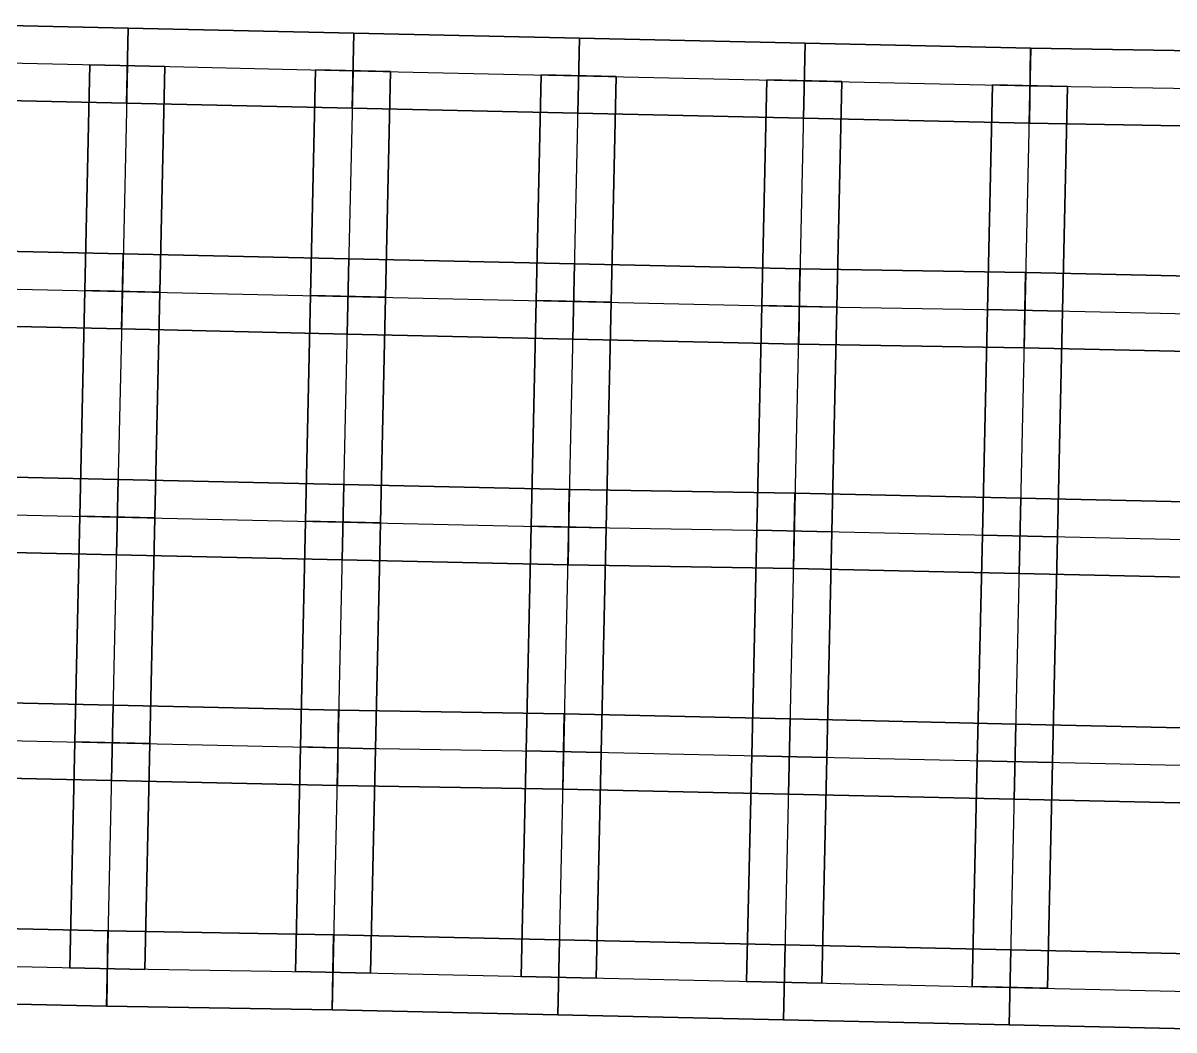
# Model space of a CAD drawing. Extents: x -300 to 609, y -118 to 2027.
# Drawn here: x 418 to 509.8, y 198.8 to 279.1 of the extents above; entities that cross this region are included whole.
import ezdxf

# ---------------------------------------------------------------- set-up
doc = ezdxf.new("R2010")
doc.units = 0

msp = doc.modelspace()

# ---------------------------------------------------------------- linework, layer by layer
at = {"layer": 'TUNNELS'}
for points in [[(408.3667, 279.0993, -1.5), (408.2333, 273.1007, -1.5), (426.2333, 272.7007, -1.5), (426.3667, 278.6993, -1.5)], [(408.2333, 273.1007, 1.5), (408.3667, 279.0993, 1.5), (426.3667, 278.6993, 1.5), (426.2333, 272.7007, 1.5)], [(408.3667, 279.0993, 1.5), (408.3667, 279.0993, -1.5), (426.3667, 278.6993, -1.5), (426.3667, 278.6993, 1.5)], [(426.3667, 278.6993, -1.5), (426.3667, 278.6993, 1.5), (426.2333, 272.7007, 1.5), (426.2333, 272.7007, -1.5)], [(426.3667, 278.6993, -1.5), (426.2333, 272.7007, -1.5), (444.2333, 272.3007, -1.5), (444.3667, 278.2993, -1.5)], [(426.2333, 272.7007, 1.5), (426.3667, 278.6993, 1.5), (444.3667, 278.2993, 1.5), (444.2333, 272.3007, 1.5)], [(426.3667, 278.6993, -1.5), (426.2333, 272.7007, -1.5), (426.2333, 272.7007, 1.5), (426.3667, 278.6993, 1.5)], [(426.3667, 278.6993, 1.5), (426.3667, 278.6993, -1.5), (444.3667, 278.2993, -1.5), (444.3667, 278.2993, 1.5)], [(444.3667, 278.2993, -1.5), (444.3667, 278.2993, 1.5), (444.2333, 272.3007, 1.5), (444.2333, 272.3007, -1.5)], [(444.3667, 278.2993, -1.5), (444.2333, 272.3007, -1.5), (462.2333, 271.9007, -1.5), (462.3667, 277.8993, -1.5)], [(444.2333, 272.3007, 1.5), (444.3667, 278.2993, 1.5), (462.3667, 277.8993, 1.5), (462.2333, 271.9007, 1.5)], [(444.3667, 278.2993, -1.5), (444.2333, 272.3007, -1.5), (444.2333, 272.3007, 1.5), (444.3667, 278.2993, 1.5)], [(444.3667, 278.2993, 1.5), (444.3667, 278.2993, -1.5), (462.3667, 277.8993, -1.5), (462.3667, 277.8993, 1.5)], [(462.3667, 277.8993, -1.5), (462.3667, 277.8993, 1.5), (462.2333, 271.9007, 1.5), (462.2333, 271.9007, -1.5)], [(462.3667, 277.8993, -1.5), (462.2333, 271.9007, -1.5), (480.2333, 271.5007, -1.5), (480.3667, 277.4993, -1.5)], [(462.2333, 271.9007, 1.5), (462.3667, 277.8993, 1.5), (480.3667, 277.4993, 1.5), (480.2333, 271.5007, 1.5)], [(462.3667, 277.8993, -1.5), (462.2333, 271.9007, -1.5), (462.2333, 271.9007, 1.5), (462.3667, 277.8993, 1.5)], [(462.3667, 277.8993, 1.5), (462.3667, 277.8993, -1.5), (480.3667, 277.4993, -1.5), (480.3667, 277.4993, 1.5)], [(480.3667, 277.4993, -1.5), (480.3667, 277.4993, 1.5), (480.2333, 271.5007, 1.5), (480.2333, 271.5007, -1.5)], [(480.3667, 277.4993, -1.5), (480.2333, 271.5007, -1.5), (498.2333, 271.1007, -1.5), (498.3667, 277.0993, -1.5)], [(480.2333, 271.5007, 1.5), (480.3667, 277.4993, 1.5), (498.3667, 277.0993, 1.5), (498.2333, 271.1007, 1.5)], [(480.3667, 277.4993, -1.5), (480.2333, 271.5007, -1.5), (480.2333, 271.5007, 1.5), (480.3667, 277.4993, 1.5)], [(480.3667, 277.4993, 1.5), (480.3667, 277.4993, -1.5), (498.3667, 277.0993, -1.5), (498.3667, 277.0993, 1.5)], [(498.3667, 277.0993, -1.5), (498.3667, 277.0993, 1.5), (498.2333, 271.1007, 1.5), (498.2333, 271.1007, -1.5)], [(498.35, 277.0996, -1.5), (498.25, 271.1004, -1.5), (516.25, 270.8004, -1.5), (516.35, 276.7996, -1.5)], [(498.25, 271.1004, 1.5), (498.35, 277.0996, 1.5), (516.35, 276.7996, 1.5), (516.25, 270.8004, 1.5)], [(498.35, 277.0996, -1.5), (498.25, 271.1004, -1.5), (498.25, 271.1004, 1.5), (498.35, 277.0996, 1.5)], [(498.35, 277.0996, 1.5), (498.35, 277.0996, -1.5), (516.35, 276.7996, -1.5), (516.35, 276.7996, 1.5)], [(429.2993, 275.6333, -1.5), (423.3007, 275.7667, -1.5), (422.9007, 257.7667, -1.5), (428.8993, 257.6333, -1.5)], [(423.3007, 275.7667, -1.5), (423.3007, 275.7667, 1.5), (422.9007, 257.7667, 1.5), (422.9007, 257.7667, -1.5)], [(423.3007, 275.7667, 1.5), (429.2993, 275.6333, 1.5), (428.8993, 257.6333, 1.5), (422.9007, 257.7667, 1.5)], [(429.2993, 275.6333, -1.5), (423.3007, 275.7667, -1.5), (423.3007, 275.7667, 1.5), (429.2993, 275.6333, 1.5)], [(429.2993, 275.6333, 1.5), (429.2993, 275.6333, -1.5), (428.8993, 257.6333, -1.5), (428.8993, 257.6333, 1.5)], [(447.2993, 275.2333, -1.5), (441.3007, 275.3667, -1.5), (440.9007, 257.3667, -1.5), (446.8993, 257.2333, -1.5)], [(441.3007, 275.3667, -1.5), (441.3007, 275.3667, 1.5), (440.9007, 257.3667, 1.5), (440.9007, 257.3667, -1.5)], [(441.3007, 275.3667, 1.5), (447.2993, 275.2333, 1.5), (446.8993, 257.2333, 1.5), (440.9007, 257.3667, 1.5)], [(447.2993, 275.2333, -1.5), (441.3007, 275.3667, -1.5), (441.3007, 275.3667, 1.5), (447.2993, 275.2333, 1.5)], [(447.2993, 275.2333, 1.5), (447.2993, 275.2333, -1.5), (446.8993, 257.2333, -1.5), (446.8993, 257.2333, 1.5)], [(465.2993, 274.8333, -1.5), (459.3007, 274.9667, -1.5), (458.9007, 256.9667, -1.5), (464.8993, 256.8333, -1.5)], [(459.3007, 274.9667, -1.5), (459.3007, 274.9667, 1.5), (458.9007, 256.9667, 1.5), (458.9007, 256.9667, -1.5)], [(459.3007, 274.9667, 1.5), (465.2993, 274.8333, 1.5), (464.8993, 256.8333, 1.5), (458.9007, 256.9667, 1.5)], [(465.2993, 274.8333, -1.5), (459.3007, 274.9667, -1.5), (459.3007, 274.9667, 1.5), (465.2993, 274.8333, 1.5)], [(465.2993, 274.8333, 1.5), (465.2993, 274.8333, -1.5), (464.8993, 256.8333, -1.5), (464.8993, 256.8333, 1.5)], [(483.2993, 274.4333, -1.5), (477.3007, 274.5667, -1.5), (476.9007, 256.5667, -1.5), (482.8993, 256.4333, -1.5)], [(477.3007, 274.5667, -1.5), (477.3007, 274.5667, 1.5), (476.9007, 256.5667, 1.5), (476.9007, 256.5667, -1.5)], [(477.3007, 274.5667, 1.5), (483.2993, 274.4333, 1.5), (482.8993, 256.4333, 1.5), (476.9007, 256.5667, 1.5)], [(483.2993, 274.4333, -1.5), (477.3007, 274.5667, -1.5), (477.3007, 274.5667, 1.5), (483.2993, 274.4333, 1.5)], [(483.2993, 274.4333, 1.5), (483.2993, 274.4333, -1.5), (482.8993, 256.4333, -1.5), (482.8993, 256.4333, 1.5)], [(501.2993, 274.033, -1.5), (495.3007, 274.167, -1.5), (494.9007, 256.267, -1.5), (500.8993, 256.133, -1.5)], [(495.3007, 274.167, -1.5), (495.3007, 274.167, 1.5), (494.9007, 256.267, 1.5), (494.9007, 256.267, -1.5)], [(495.3007, 274.167, 1.5), (501.2993, 274.033, 1.5), (500.8993, 256.133, 1.5), (494.9007, 256.267, 1.5)], [(501.2993, 274.033, -1.5), (495.3007, 274.167, -1.5), (495.3007, 274.167, 1.5), (501.2993, 274.033, 1.5)], [(501.2993, 274.033, 1.5), (501.2993, 274.033, -1.5), (500.8993, 256.133, -1.5), (500.8993, 256.133, 1.5)], [(408.2333, 273.1007, -1.5), (408.2333, 273.1007, 1.5), (426.2333, 272.7007, 1.5), (426.2333, 272.7007, -1.5)], [(426.2333, 272.7007, -1.5), (426.2333, 272.7007, 1.5), (444.2333, 272.3007, 1.5), (444.2333, 272.3007, -1.5)], [(444.2333, 272.3007, -1.5), (444.2333, 272.3007, 1.5), (462.2333, 271.9007, 1.5), (462.2333, 271.9007, -1.5)], [(462.2333, 271.9007, -1.5), (462.2333, 271.9007, 1.5), (480.2333, 271.5007, 1.5), (480.2333, 271.5007, -1.5)], [(480.2333, 271.5007, -1.5), (480.2333, 271.5007, 1.5), (498.2333, 271.1007, 1.5), (498.2333, 271.1007, -1.5)], [(498.25, 271.1004, -1.5), (498.25, 271.1004, 1.5), (516.25, 270.8004, 1.5), (516.25, 270.8004, -1.5)], [(407.9667, 261.0993, -1.5), (407.8333, 255.1007, -1.5), (425.8333, 254.7007, -1.5), (425.9667, 260.6993, -1.5)], [(407.8333, 255.1007, 1.5), (407.9667, 261.0993, 1.5), (425.9667, 260.6993, 1.5), (425.8333, 254.7007, 1.5)], [(407.9667, 261.0993, 1.5), (407.9667, 261.0993, -1.5), (425.9667, 260.6993, -1.5), (425.9667, 260.6993, 1.5)], [(425.9667, 260.6993, -1.5), (425.9667, 260.6993, 1.5), (425.8333, 254.7007, 1.5), (425.8333, 254.7007, -1.5)], [(425.9667, 260.6993, -1.5), (425.8333, 254.7007, -1.5), (443.8333, 254.3007, -1.5), (443.9667, 260.2993, -1.5)], [(425.8333, 254.7007, 1.5), (425.9667, 260.6993, 1.5), (443.9667, 260.2993, 1.5), (443.8333, 254.3007, 1.5)], [(425.9667, 260.6993, -1.5), (425.8333, 254.7007, -1.5), (425.8333, 254.7007, 1.5), (425.9667, 260.6993, 1.5)], [(425.9667, 260.6993, 1.5), (425.9667, 260.6993, -1.5), (443.9667, 260.2993, -1.5), (443.9667, 260.2993, 1.5)], [(443.9667, 260.2993, -1.5), (443.9667, 260.2993, 1.5), (443.8333, 254.3007, 1.5), (443.8333, 254.3007, -1.5)], [(443.9667, 260.2993, -1.5), (443.8333, 254.3007, -1.5), (461.8333, 253.9007, -1.5), (461.9667, 259.8993, -1.5)], [(443.8333, 254.3007, 1.5), (443.9667, 260.2993, 1.5), (461.9667, 259.8993, 1.5), (461.8333, 253.9007, 1.5)], [(443.9667, 260.2993, -1.5), (443.8333, 254.3007, -1.5), (443.8333, 254.3007, 1.5), (443.9667, 260.2993, 1.5)], [(443.9667, 260.2993, 1.5), (443.9667, 260.2993, -1.5), (461.9667, 259.8993, -1.5), (461.9667, 259.8993, 1.5)], [(461.9667, 259.8993, -1.5), (461.9667, 259.8993, 1.5), (461.8333, 253.9007, 1.5), (461.8333, 253.9007, -1.5)], [(461.9667, 259.8993, -1.5), (461.8333, 253.9007, -1.5), (479.8333, 253.5007, -1.5), (479.9667, 259.4993, -1.5)], [(461.8333, 253.9007, 1.5), (461.9667, 259.8993, 1.5), (479.9667, 259.4993, 1.5), (479.8333, 253.5007, 1.5)], [(461.9667, 259.8993, -1.5), (461.8333, 253.9007, -1.5), (461.8333, 253.9007, 1.5), (461.9667, 259.8993, 1.5)], [(461.9667, 259.8993, 1.5), (461.9667, 259.8993, -1.5), (479.9667, 259.4993, -1.5), (479.9667, 259.4993, 1.5)], [(479.9667, 259.4993, -1.5), (479.9667, 259.4993, 1.5), (479.8333, 253.5007, 1.5), (479.8333, 253.5007, -1.5)], [(479.95, 259.4996, -1.5), (479.85, 253.5004, -1.5), (497.85, 253.2004, -1.5), (497.95, 259.1996, -1.5)], [(479.85, 253.5004, 1.5), (479.95, 259.4996, 1.5), (497.95, 259.1996, 1.5), (497.85, 253.2004, 1.5)], [(479.95, 259.4996, -1.5), (479.85, 253.5004, -1.5), (479.85, 253.5004, 1.5), (479.95, 259.4996, 1.5)], [(479.95, 259.4996, 1.5), (479.95, 259.4996, -1.5), (497.95, 259.1996, -1.5), (497.95, 259.1996, 1.5)], [(497.9667, 259.1993, -1.5), (497.8333, 253.2007, -1.5), (515.8333, 252.8007, -1.5), (515.9667, 258.7993, -1.5)], [(497.8333, 253.2007, 1.5), (497.9667, 259.1993, 1.5), (515.9667, 258.7993, 1.5), (515.8333, 252.8007, 1.5)], [(497.9667, 259.1993, -1.5), (497.8333, 253.2007, -1.5), (497.8333, 253.2007, 1.5), (497.9667, 259.1993, 1.5)], [(497.95, 259.1996, -1.5), (497.95, 259.1996, 1.5), (497.85, 253.2004, 1.5), (497.85, 253.2004, -1.5)], [(497.9667, 259.1993, 1.5), (497.9667, 259.1993, -1.5), (515.9667, 258.7993, -1.5), (515.9667, 258.7993, 1.5)], [(428.8993, 257.6333, -1.5), (422.9007, 257.7667, -1.5), (422.5007, 239.7667, -1.5), (428.4993, 239.6333, -1.5)], [(422.9007, 257.7667, -1.5), (422.9007, 257.7667, 1.5), (422.5007, 239.7667, 1.5), (422.5007, 239.7667, -1.5)], [(422.9007, 257.7667, 1.5), (428.8993, 257.6333, 1.5), (428.4993, 239.6333, 1.5), (422.5007, 239.7667, 1.5)], [(428.8993, 257.6333, -1.5), (428.8993, 257.6333, 1.5), (422.9007, 257.7667, 1.5), (422.9007, 257.7667, -1.5)], [(428.8993, 257.6333, -1.5), (422.9007, 257.7667, -1.5), (422.9007, 257.7667, 1.5), (428.8993, 257.6333, 1.5)], [(428.8993, 257.6333, 1.5), (428.8993, 257.6333, -1.5), (428.4993, 239.6333, -1.5), (428.4993, 239.6333, 1.5)], [(446.8993, 257.2333, -1.5), (440.9007, 257.3667, -1.5), (440.5007, 239.3667, -1.5), (446.4993, 239.2333, -1.5)], [(440.9007, 257.3667, -1.5), (440.9007, 257.3667, 1.5), (440.5007, 239.3667, 1.5), (440.5007, 239.3667, -1.5)], [(440.9007, 257.3667, 1.5), (446.8993, 257.2333, 1.5), (446.4993, 239.2333, 1.5), (440.5007, 239.3667, 1.5)], [(446.8993, 257.2333, -1.5), (446.8993, 257.2333, 1.5), (440.9007, 257.3667, 1.5), (440.9007, 257.3667, -1.5)], [(446.8993, 257.2333, -1.5), (440.9007, 257.3667, -1.5), (440.9007, 257.3667, 1.5), (446.8993, 257.2333, 1.5)], [(446.8993, 257.2333, 1.5), (446.8993, 257.2333, -1.5), (446.4993, 239.2333, -1.5), (446.4993, 239.2333, 1.5)], [(464.8993, 256.8333, -1.5), (458.9007, 256.9667, -1.5), (458.5007, 238.9667, -1.5), (464.4993, 238.8333, -1.5)], [(458.9007, 256.9667, -1.5), (458.9007, 256.9667, 1.5), (458.5007, 238.9667, 1.5), (458.5007, 238.9667, -1.5)], [(458.9007, 256.9667, 1.5), (464.8993, 256.8333, 1.5), (464.4993, 238.8333, 1.5), (458.5007, 238.9667, 1.5)], [(464.8993, 256.8333, -1.5), (464.8993, 256.8333, 1.5), (458.9007, 256.9667, 1.5), (458.9007, 256.9667, -1.5)], [(464.8993, 256.8333, -1.5), (458.9007, 256.9667, -1.5), (458.9007, 256.9667, 1.5), (464.8993, 256.8333, 1.5)], [(464.8993, 256.8333, 1.5), (464.8993, 256.8333, -1.5), (464.4993, 238.8333, -1.5), (464.4993, 238.8333, 1.5)], [(482.8993, 256.433, -1.5), (476.9007, 256.567, -1.5), (476.5007, 238.667, -1.5), (482.4993, 238.533, -1.5)], [(476.9007, 256.567, -1.5), (476.9007, 256.567, 1.5), (476.5007, 238.667, 1.5), (476.5007, 238.667, -1.5)], [(476.9007, 256.567, 1.5), (482.8993, 256.433, 1.5), (482.4993, 238.533, 1.5), (476.5007, 238.667, 1.5)], [(482.8993, 256.433, -1.5), (476.9007, 256.567, -1.5), (476.9007, 256.567, 1.5), (482.8993, 256.433, 1.5)], [(482.8993, 256.4333, -1.5), (482.8993, 256.4333, 1.5), (476.9007, 256.5667, 1.5), (476.9007, 256.5667, -1.5)], [(482.8993, 256.433, 1.5), (482.8993, 256.433, -1.5), (482.4993, 238.533, -1.5), (482.4993, 238.533, 1.5)], [(500.8993, 256.1333, -1.5), (494.9007, 256.2667, -1.5), (494.5007, 238.2667, -1.5), (500.4993, 238.1333, -1.5)], [(494.9007, 256.2667, -1.5), (494.9007, 256.2667, 1.5), (494.5007, 238.2667, 1.5), (494.5007, 238.2667, -1.5)], [(494.9007, 256.2667, 1.5), (500.8993, 256.1333, 1.5), (500.4993, 238.1333, 1.5), (494.5007, 238.2667, 1.5)], [(500.8993, 256.133, -1.5), (500.8993, 256.133, 1.5), (494.9007, 256.267, 1.5), (494.9007, 256.267, -1.5)], [(500.8993, 256.1333, -1.5), (494.9007, 256.2667, -1.5), (494.9007, 256.2667, 1.5), (500.8993, 256.1333, 1.5)], [(500.8993, 256.1333, 1.5), (500.8993, 256.1333, -1.5), (500.4993, 238.1333, -1.5), (500.4993, 238.1333, 1.5)], [(407.8333, 255.1007, -1.5), (407.8333, 255.1007, 1.5), (425.8333, 254.7007, 1.5), (425.8333, 254.7007, -1.5)], [(425.8333, 254.7007, -1.5), (425.8333, 254.7007, 1.5), (443.8333, 254.3007, 1.5), (443.8333, 254.3007, -1.5)], [(443.8333, 254.3007, -1.5), (443.8333, 254.3007, 1.5), (461.8333, 253.9007, 1.5), (461.8333, 253.9007, -1.5)], [(461.8333, 253.9007, -1.5), (461.8333, 253.9007, 1.5), (479.8333, 253.5007, 1.5), (479.8333, 253.5007, -1.5)], [(479.85, 253.5004, -1.5), (479.85, 253.5004, 1.5), (497.85, 253.2004, 1.5), (497.85, 253.2004, -1.5)], [(497.8333, 253.2007, -1.5), (497.8333, 253.2007, 1.5), (515.8333, 252.8007, 1.5), (515.8333, 252.8007, -1.5)], [(407.5667, 243.0993, -1.5), (407.4333, 237.1007, -1.5), (425.4333, 236.7007, -1.5), (425.5667, 242.6993, -1.5)], [(407.4333, 237.1007, 1.5), (407.5667, 243.0993, 1.5), (425.5667, 242.6993, 1.5), (425.4333, 236.7007, 1.5)], [(407.5667, 243.0993, 1.5), (407.5667, 243.0993, -1.5), (425.5667, 242.6993, -1.5), (425.5667, 242.6993, 1.5)], [(425.5667, 242.6993, -1.5), (425.5667, 242.6993, 1.5), (425.4333, 236.7007, 1.5), (425.4333, 236.7007, -1.5)], [(425.5667, 242.6993, -1.5), (425.4333, 236.7007, -1.5), (443.4333, 236.3007, -1.5), (443.5667, 242.2993, -1.5)], [(425.4333, 236.7007, 1.5), (425.5667, 242.6993, 1.5), (443.5667, 242.2993, 1.5), (443.4333, 236.3007, 1.5)], [(425.5667, 242.6993, -1.5), (425.4333, 236.7007, -1.5), (425.4333, 236.7007, 1.5), (425.5667, 242.6993, 1.5)], [(425.5667, 242.6993, 1.5), (425.5667, 242.6993, -1.5), (443.5667, 242.2993, -1.5), (443.5667, 242.2993, 1.5)], [(443.5667, 242.2993, -1.5), (443.5667, 242.2993, 1.5), (443.4333, 236.3007, 1.5), (443.4333, 236.3007, -1.5)], [(443.5667, 242.2993, -1.5), (443.4333, 236.3007, -1.5), (461.4333, 235.9007, -1.5), (461.5667, 241.8993, -1.5)], [(443.4333, 236.3007, 1.5), (443.5667, 242.2993, 1.5), (461.5667, 241.8993, 1.5), (461.4333, 235.9007, 1.5)], [(443.5667, 242.2993, -1.5), (443.4333, 236.3007, -1.5), (443.4333, 236.3007, 1.5), (443.5667, 242.2993, 1.5)], [(443.5667, 242.2993, 1.5), (443.5667, 242.2993, -1.5), (461.5667, 241.8993, -1.5), (461.5667, 241.8993, 1.5)], [(461.5667, 241.8993, -1.5), (461.5667, 241.8993, 1.5), (461.4333, 235.9007, 1.5), (461.4333, 235.9007, -1.5)], [(461.55, 241.8996, -1.5), (461.45, 235.9004, -1.5), (479.45, 235.6004, -1.5), (479.55, 241.5996, -1.5)], [(461.45, 235.9004, 1.5), (461.55, 241.8996, 1.5), (479.55, 241.5996, 1.5), (479.45, 235.6004, 1.5)], [(461.55, 241.8996, -1.5), (461.45, 235.9004, -1.5), (461.45, 235.9004, 1.5), (461.55, 241.8996, 1.5)], [(461.55, 241.8996, 1.5), (461.55, 241.8996, -1.5), (479.55, 241.5996, -1.5), (479.55, 241.5996, 1.5)], [(479.5667, 241.5993, -1.5), (479.4333, 235.6007, -1.5), (497.4333, 235.2007, -1.5), (497.5667, 241.1993, -1.5)], [(479.4333, 235.6007, 1.5), (479.5667, 241.5993, 1.5), (497.5667, 241.1993, 1.5), (497.4333, 235.2007, 1.5)], [(479.5667, 241.5993, -1.5), (479.4333, 235.6007, -1.5), (479.4333, 235.6007, 1.5), (479.5667, 241.5993, 1.5)], [(479.55, 241.5996, -1.5), (479.55, 241.5996, 1.5), (479.45, 235.6004, 1.5), (479.45, 235.6004, -1.5)], [(479.5667, 241.5993, 1.5), (479.5667, 241.5993, -1.5), (497.5667, 241.1993, -1.5), (497.5667, 241.1993, 1.5)], [(497.5667, 241.1993, -1.5), (497.5667, 241.1993, 1.5), (497.4333, 235.2007, 1.5), (497.4333, 235.2007, -1.5)], [(497.5667, 241.1993, -1.5), (497.4333, 235.2007, -1.5), (515.4333, 234.8007, -1.5), (515.5667, 240.7993, -1.5)], [(497.4333, 235.2007, 1.5), (497.5667, 241.1993, 1.5), (515.5667, 240.7993, 1.5), (515.4333, 234.8007, 1.5)], [(497.5667, 241.1993, -1.5), (497.4333, 235.2007, -1.5), (497.4333, 235.2007, 1.5), (497.5667, 241.1993, 1.5)], [(497.5667, 241.1993, 1.5), (497.5667, 241.1993, -1.5), (515.5667, 240.7993, -1.5), (515.5667, 240.7993, 1.5)], [(428.4993, 239.6333, -1.5), (422.5007, 239.7667, -1.5), (422.1007, 221.7667, -1.5), (428.0993, 221.6333, -1.5)], [(422.5007, 239.7667, -1.5), (422.5007, 239.7667, 1.5), (422.1007, 221.7667, 1.5), (422.1007, 221.7667, -1.5)], [(422.5007, 239.7667, 1.5), (428.4993, 239.6333, 1.5), (428.0993, 221.6333, 1.5), (422.1007, 221.7667, 1.5)], [(428.4993, 239.6333, -1.5), (428.4993, 239.6333, 1.5), (422.5007, 239.7667, 1.5), (422.5007, 239.7667, -1.5)], [(428.4993, 239.6333, -1.5), (422.5007, 239.7667, -1.5), (422.5007, 239.7667, 1.5), (428.4993, 239.6333, 1.5)], [(428.4993, 239.6333, 1.5), (428.4993, 239.6333, -1.5), (428.0993, 221.6333, -1.5), (428.0993, 221.6333, 1.5)], [(446.4993, 239.2333, -1.5), (440.5007, 239.3667, -1.5), (440.1007, 221.3667, -1.5), (446.0993, 221.2333, -1.5)], [(440.5007, 239.3667, -1.5), (440.5007, 239.3667, 1.5), (440.1007, 221.3667, 1.5), (440.1007, 221.3667, -1.5)], [(440.5007, 239.3667, 1.5), (446.4993, 239.2333, 1.5), (446.0993, 221.2333, 1.5), (440.1007, 221.3667, 1.5)], [(446.4993, 239.2333, -1.5), (446.4993, 239.2333, 1.5), (440.5007, 239.3667, 1.5), (440.5007, 239.3667, -1.5)], [(446.4993, 239.2333, -1.5), (440.5007, 239.3667, -1.5), (440.5007, 239.3667, 1.5), (446.4993, 239.2333, 1.5)], [(446.4993, 239.2333, 1.5), (446.4993, 239.2333, -1.5), (446.0993, 221.2333, -1.5), (446.0993, 221.2333, 1.5)], [(464.4993, 238.833, -1.5), (458.5007, 238.967, -1.5), (458.1007, 221.067, -1.5), (464.0993, 220.933, -1.5)], [(458.5007, 238.967, -1.5), (458.5007, 238.967, 1.5), (458.1007, 221.067, 1.5), (458.1007, 221.067, -1.5)], [(458.5007, 238.967, 1.5), (464.4993, 238.833, 1.5), (464.0993, 220.933, 1.5), (458.1007, 221.067, 1.5)], [(464.4993, 238.833, -1.5), (458.5007, 238.967, -1.5), (458.5007, 238.967, 1.5), (464.4993, 238.833, 1.5)], [(464.4993, 238.8333, -1.5), (464.4993, 238.8333, 1.5), (458.5007, 238.9667, 1.5), (458.5007, 238.9667, -1.5)], [(464.4993, 238.833, 1.5), (464.4993, 238.833, -1.5), (464.0993, 220.933, -1.5), (464.0993, 220.933, 1.5)], [(482.4993, 238.5333, -1.5), (476.5007, 238.6667, -1.5), (476.1007, 220.6667, -1.5), (482.0993, 220.5333, -1.5)], [(476.5007, 238.6667, -1.5), (476.5007, 238.6667, 1.5), (476.1007, 220.6667, 1.5), (476.1007, 220.6667, -1.5)], [(476.5007, 238.6667, 1.5), (482.4993, 238.5333, 1.5), (482.0993, 220.5333, 1.5), (476.1007, 220.6667, 1.5)], [(482.4993, 238.533, -1.5), (482.4993, 238.533, 1.5), (476.5007, 238.667, 1.5), (476.5007, 238.667, -1.5)], [(482.4993, 238.5333, -1.5), (476.5007, 238.6667, -1.5), (476.5007, 238.6667, 1.5), (482.4993, 238.5333, 1.5)], [(482.4993, 238.5333, 1.5), (482.4993, 238.5333, -1.5), (482.0993, 220.5333, -1.5), (482.0993, 220.5333, 1.5)], [(500.4993, 238.1333, -1.5), (494.5007, 238.2667, -1.5), (494.1007, 220.2667, -1.5), (500.0993, 220.1333, -1.5)], [(494.5007, 238.2667, -1.5), (494.5007, 238.2667, 1.5), (494.1007, 220.2667, 1.5), (494.1007, 220.2667, -1.5)], [(494.5007, 238.2667, 1.5), (500.4993, 238.1333, 1.5), (500.0993, 220.1333, 1.5), (494.1007, 220.2667, 1.5)], [(500.4993, 238.1333, -1.5), (500.4993, 238.1333, 1.5), (494.5007, 238.2667, 1.5), (494.5007, 238.2667, -1.5)], [(500.4993, 238.1333, -1.5), (494.5007, 238.2667, -1.5), (494.5007, 238.2667, 1.5), (500.4993, 238.1333, 1.5)], [(500.4993, 238.1333, 1.5), (500.4993, 238.1333, -1.5), (500.0993, 220.1333, -1.5), (500.0993, 220.1333, 1.5)], [(407.4333, 237.1007, -1.5), (407.4333, 237.1007, 1.5), (425.4333, 236.7007, 1.5), (425.4333, 236.7007, -1.5)], [(425.4333, 236.7007, -1.5), (425.4333, 236.7007, 1.5), (443.4333, 236.3007, 1.5), (443.4333, 236.3007, -1.5)], [(443.4333, 236.3007, -1.5), (443.4333, 236.3007, 1.5), (461.4333, 235.9007, 1.5), (461.4333, 235.9007, -1.5)], [(461.45, 235.9004, -1.5), (461.45, 235.9004, 1.5), (479.45, 235.6004, 1.5), (479.45, 235.6004, -1.5)], [(479.4333, 235.6007, -1.5), (479.4333, 235.6007, 1.5), (497.4333, 235.2007, 1.5), (497.4333, 235.2007, -1.5)], [(497.4333, 235.2007, -1.5), (497.4333, 235.2007, 1.5), (515.4333, 234.8007, 1.5), (515.4333, 234.8007, -1.5)], [(407.1667, 225.0993, -1.5), (407.0333, 219.1007, -1.5), (425.0333, 218.7007, -1.5), (425.1667, 224.6993, -1.5)], [(407.0333, 219.1007, 1.5), (407.1667, 225.0993, 1.5), (425.1667, 224.6993, 1.5), (425.0333, 218.7007, 1.5)], [(407.1667, 225.0993, 1.5), (407.1667, 225.0993, -1.5), (425.1667, 224.6993, -1.5), (425.1667, 224.6993, 1.5)], [(425.1667, 224.6993, -1.5), (425.1667, 224.6993, 1.5), (425.0333, 218.7007, 1.5), (425.0333, 218.7007, -1.5)], [(425.1667, 224.6993, -1.5), (425.0333, 218.7007, -1.5), (443.0333, 218.3007, -1.5), (443.1667, 224.2993, -1.5)], [(425.0333, 218.7007, 1.5), (425.1667, 224.6993, 1.5), (443.1667, 224.2993, 1.5), (443.0333, 218.3007, 1.5)], [(425.1667, 224.6993, -1.5), (425.0333, 218.7007, -1.5), (425.0333, 218.7007, 1.5), (425.1667, 224.6993, 1.5)], [(425.1667, 224.6993, 1.5), (425.1667, 224.6993, -1.5), (443.1667, 224.2993, -1.5), (443.1667, 224.2993, 1.5)], [(443.1667, 224.2993, -1.5), (443.1667, 224.2993, 1.5), (443.0333, 218.3007, 1.5), (443.0333, 218.3007, -1.5)], [(443.15, 224.2996, -1.5), (443.05, 218.3004, -1.5), (461.05, 218.0004, -1.5), (461.15, 223.9996, -1.5)], [(443.05, 218.3004, 1.5), (443.15, 224.2996, 1.5), (461.15, 223.9996, 1.5), (461.05, 218.0004, 1.5)], [(443.15, 224.2996, -1.5), (443.05, 218.3004, -1.5), (443.05, 218.3004, 1.5), (443.15, 224.2996, 1.5)], [(443.15, 224.2996, 1.5), (443.15, 224.2996, -1.5), (461.15, 223.9996, -1.5), (461.15, 223.9996, 1.5)], [(461.1667, 223.9993, -1.5), (461.0333, 218.0007, -1.5), (479.0333, 217.6007, -1.5), (479.1667, 223.5993, -1.5)], [(461.0333, 218.0007, 1.5), (461.1667, 223.9993, 1.5), (479.1667, 223.5993, 1.5), (479.0333, 217.6007, 1.5)], [(461.1667, 223.9993, -1.5), (461.0333, 218.0007, -1.5), (461.0333, 218.0007, 1.5), (461.1667, 223.9993, 1.5)], [(461.15, 223.9996, -1.5), (461.15, 223.9996, 1.5), (461.05, 218.0004, 1.5), (461.05, 218.0004, -1.5)], [(461.1667, 223.9993, 1.5), (461.1667, 223.9993, -1.5), (479.1667, 223.5993, -1.5), (479.1667, 223.5993, 1.5)], [(479.1667, 223.5993, -1.5), (479.1667, 223.5993, 1.5), (479.0333, 217.6007, 1.5), (479.0333, 217.6007, -1.5)], [(479.1667, 223.5993, -1.5), (479.0333, 217.6007, -1.5), (497.0333, 217.2007, -1.5), (497.1667, 223.1993, -1.5)], [(479.0333, 217.6007, 1.5), (479.1667, 223.5993, 1.5), (497.1667, 223.1993, 1.5), (497.0333, 217.2007, 1.5)], [(479.1667, 223.5993, -1.5), (479.0333, 217.6007, -1.5), (479.0333, 217.6007, 1.5), (479.1667, 223.5993, 1.5)], [(479.1667, 223.5993, 1.5), (479.1667, 223.5993, -1.5), (497.1667, 223.1993, -1.5), (497.1667, 223.1993, 1.5)], [(497.1667, 223.1993, -1.5), (497.1667, 223.1993, 1.5), (497.0333, 217.2007, 1.5), (497.0333, 217.2007, -1.5)], [(497.1667, 223.1993, -1.5), (497.0333, 217.2007, -1.5), (515.0333, 216.8007, -1.5), (515.1667, 222.7993, -1.5)], [(497.0333, 217.2007, 1.5), (497.1667, 223.1993, 1.5), (515.1667, 222.7993, 1.5), (515.0333, 216.8007, 1.5)], [(497.1667, 223.1993, -1.5), (497.0333, 217.2007, -1.5), (497.0333, 217.2007, 1.5), (497.1667, 223.1993, 1.5)], [(497.1667, 223.1993, 1.5), (497.1667, 223.1993, -1.5), (515.1667, 222.7993, -1.5), (515.1667, 222.7993, 1.5)], [(428.0993, 221.6333, -1.5), (422.1007, 221.7667, -1.5), (421.7007, 203.7667, -1.5), (427.6993, 203.6333, -1.5)], [(422.1007, 221.7667, -1.5), (422.1007, 221.7667, 1.5), (421.7007, 203.7667, 1.5), (421.7007, 203.7667, -1.5)], [(422.1007, 221.7667, 1.5), (428.0993, 221.6333, 1.5), (427.6993, 203.6333, 1.5), (421.7007, 203.7667, 1.5)], [(428.0993, 221.6333, -1.5), (428.0993, 221.6333, 1.5), (422.1007, 221.7667, 1.5), (422.1007, 221.7667, -1.5)], [(428.0993, 221.6333, -1.5), (422.1007, 221.7667, -1.5), (422.1007, 221.7667, 1.5), (428.0993, 221.6333, 1.5)], [(428.0993, 221.6333, 1.5), (428.0993, 221.6333, -1.5), (427.6993, 203.6333, -1.5), (427.6993, 203.6333, 1.5)], [(446.0993, 221.233, -1.5), (440.1007, 221.367, -1.5), (439.7007, 203.467, -1.5), (445.6993, 203.333, -1.5)], [(440.1007, 221.367, -1.5), (440.1007, 221.367, 1.5), (439.7007, 203.467, 1.5), (439.7007, 203.467, -1.5)], [(440.1007, 221.367, 1.5), (446.0993, 221.233, 1.5), (445.6993, 203.333, 1.5), (439.7007, 203.467, 1.5)], [(446.0993, 221.233, -1.5), (440.1007, 221.367, -1.5), (440.1007, 221.367, 1.5), (446.0993, 221.233, 1.5)], [(446.0993, 221.2333, -1.5), (446.0993, 221.2333, 1.5), (440.1007, 221.3667, 1.5), (440.1007, 221.3667, -1.5)], [(446.0993, 221.233, 1.5), (446.0993, 221.233, -1.5), (445.6993, 203.333, -1.5), (445.6993, 203.333, 1.5)], [(464.0993, 220.9333, -1.5), (458.1007, 221.0667, -1.5), (457.7007, 203.0667, -1.5), (463.6993, 202.9333, -1.5)], [(458.1007, 221.0667, -1.5), (458.1007, 221.0667, 1.5), (457.7007, 203.0667, 1.5), (457.7007, 203.0667, -1.5)], [(458.1007, 221.0667, 1.5), (464.0993, 220.9333, 1.5), (463.6993, 202.9333, 1.5), (457.7007, 203.0667, 1.5)], [(464.0993, 220.933, -1.5), (464.0993, 220.933, 1.5), (458.1007, 221.067, 1.5), (458.1007, 221.067, -1.5)], [(464.0993, 220.9333, -1.5), (458.1007, 221.0667, -1.5), (458.1007, 221.0667, 1.5), (464.0993, 220.9333, 1.5)], [(464.0993, 220.9333, 1.5), (464.0993, 220.9333, -1.5), (463.6993, 202.9333, -1.5), (463.6993, 202.9333, 1.5)], [(482.0993, 220.5333, -1.5), (476.1007, 220.6667, -1.5), (475.7007, 202.6667, -1.5), (481.6993, 202.5333, -1.5)], [(476.1007, 220.6667, -1.5), (476.1007, 220.6667, 1.5), (475.7007, 202.6667, 1.5), (475.7007, 202.6667, -1.5)], [(476.1007, 220.6667, 1.5), (482.0993, 220.5333, 1.5), (481.6993, 202.5333, 1.5), (475.7007, 202.6667, 1.5)], [(482.0993, 220.5333, -1.5), (482.0993, 220.5333, 1.5), (476.1007, 220.6667, 1.5), (476.1007, 220.6667, -1.5)], [(482.0993, 220.5333, -1.5), (476.1007, 220.6667, -1.5), (476.1007, 220.6667, 1.5), (482.0993, 220.5333, 1.5)], [(482.0993, 220.5333, 1.5), (482.0993, 220.5333, -1.5), (481.6993, 202.5333, -1.5), (481.6993, 202.5333, 1.5)], [(500.0993, 220.1333, -1.5), (494.1007, 220.2667, -1.5), (493.7007, 202.2667, -1.5), (499.6993, 202.1333, -1.5)], [(494.1007, 220.2667, -1.5), (494.1007, 220.2667, 1.5), (493.7007, 202.2667, 1.5), (493.7007, 202.2667, -1.5)], [(494.1007, 220.2667, 1.5), (500.0993, 220.1333, 1.5), (499.6993, 202.1333, 1.5), (493.7007, 202.2667, 1.5)], [(500.0993, 220.1333, -1.5), (500.0993, 220.1333, 1.5), (494.1007, 220.2667, 1.5), (494.1007, 220.2667, -1.5)], [(500.0993, 220.1333, -1.5), (494.1007, 220.2667, -1.5), (494.1007, 220.2667, 1.5), (500.0993, 220.1333, 1.5)], [(500.0993, 220.1333, 1.5), (500.0993, 220.1333, -1.5), (499.6993, 202.1333, -1.5), (499.6993, 202.1333, 1.5)], [(407.0333, 219.1007, -1.5), (407.0333, 219.1007, 1.5), (425.0333, 218.7007, 1.5), (425.0333, 218.7007, -1.5)], [(425.0333, 218.7007, -1.5), (425.0333, 218.7007, 1.5), (443.0333, 218.3007, 1.5), (443.0333, 218.3007, -1.5)], [(443.05, 218.3004, -1.5), (443.05, 218.3004, 1.5), (461.05, 218.0004, 1.5), (461.05, 218.0004, -1.5)], [(461.0333, 218.0007, -1.5), (461.0333, 218.0007, 1.5), (479.0333, 217.6007, 1.5), (479.0333, 217.6007, -1.5)], [(479.0333, 217.6007, -1.5), (479.0333, 217.6007, 1.5), (497.0333, 217.2007, 1.5), (497.0333, 217.2007, -1.5)], [(497.0333, 217.2007, -1.5), (497.0333, 217.2007, 1.5), (515.0333, 216.8007, 1.5), (515.0333, 216.8007, -1.5)], [(406.7667, 207.0993, -1.5), (406.6333, 201.1007, -1.5), (424.6333, 200.7007, -1.5), (424.7667, 206.6993, -1.5)], [(406.6333, 201.1007, 1.5), (406.7667, 207.0993, 1.5), (424.7667, 206.6993, 1.5), (424.6333, 200.7007, 1.5)], [(406.7667, 207.0993, 1.5), (406.7667, 207.0993, -1.5), (424.7667, 206.6993, -1.5), (424.7667, 206.6993, 1.5)], [(424.7667, 206.6993, -1.5), (424.7667, 206.6993, 1.5), (424.6333, 200.7007, 1.5), (424.6333, 200.7007, -1.5)], [(424.75, 206.6996, -1.5), (424.65, 200.7004, -1.5), (442.65, 200.4004, -1.5), (442.75, 206.3996, -1.5)], [(424.65, 200.7004, 1.5), (424.75, 206.6996, 1.5), (442.75, 206.3996, 1.5), (442.65, 200.4004, 1.5)], [(424.75, 206.6996, -1.5), (424.65, 200.7004, -1.5), (424.65, 200.7004, 1.5), (424.75, 206.6996, 1.5)], [(424.75, 206.6996, 1.5), (424.75, 206.6996, -1.5), (442.75, 206.3996, -1.5), (442.75, 206.3996, 1.5)], [(442.7667, 206.3993, -1.5), (442.6333, 200.4007, -1.5), (460.6333, 200.0007, -1.5), (460.7667, 205.9993, -1.5)], [(442.6333, 200.4007, 1.5), (442.7667, 206.3993, 1.5), (460.7667, 205.9993, 1.5), (460.6333, 200.0007, 1.5)], [(442.7667, 206.3993, -1.5), (442.6333, 200.4007, -1.5), (442.6333, 200.4007, 1.5), (442.7667, 206.3993, 1.5)], [(442.75, 206.3996, -1.5), (442.75, 206.3996, 1.5), (442.65, 200.4004, 1.5), (442.65, 200.4004, -1.5)], [(442.7667, 206.3993, 1.5), (442.7667, 206.3993, -1.5), (460.7667, 205.9993, -1.5), (460.7667, 205.9993, 1.5)], [(460.7667, 205.9993, -1.5), (460.7667, 205.9993, 1.5), (460.6333, 200.0007, 1.5), (460.6333, 200.0007, -1.5)], [(460.7667, 205.9993, -1.5), (460.6333, 200.0007, -1.5), (478.6333, 199.6007, -1.5), (478.7667, 205.5993, -1.5)], [(460.6333, 200.0007, 1.5), (460.7667, 205.9993, 1.5), (478.7667, 205.5993, 1.5), (478.6333, 199.6007, 1.5)], [(460.7667, 205.9993, -1.5), (460.6333, 200.0007, -1.5), (460.6333, 200.0007, 1.5), (460.7667, 205.9993, 1.5)], [(460.7667, 205.9993, 1.5), (460.7667, 205.9993, -1.5), (478.7667, 205.5993, -1.5), (478.7667, 205.5993, 1.5)], [(478.7667, 205.5993, -1.5), (478.7667, 205.5993, 1.5), (478.6333, 199.6007, 1.5), (478.6333, 199.6007, -1.5)], [(478.7667, 205.5993, -1.5), (478.6333, 199.6007, -1.5), (496.6333, 199.2007, -1.5), (496.7667, 205.1993, -1.5)], [(478.6333, 199.6007, 1.5), (478.7667, 205.5993, 1.5), (496.7667, 205.1993, 1.5), (496.6333, 199.2007, 1.5)], [(478.7667, 205.5993, -1.5), (478.6333, 199.6007, -1.5), (478.6333, 199.6007, 1.5), (478.7667, 205.5993, 1.5)], [(478.7667, 205.5993, 1.5), (478.7667, 205.5993, -1.5), (496.7667, 205.1993, -1.5), (496.7667, 205.1993, 1.5)], [(496.7667, 205.1993, -1.5), (496.7667, 205.1993, 1.5), (496.6333, 199.2007, 1.5), (496.6333, 199.2007, -1.5)], [(496.7667, 205.1993, -1.5), (496.6333, 199.2007, -1.5), (514.6333, 198.8007, -1.5), (514.7667, 204.7993, -1.5)], [(496.6333, 199.2007, 1.5), (496.7667, 205.1993, 1.5), (514.7667, 204.7993, 1.5), (514.6333, 198.8007, 1.5)], [(496.7667, 205.1993, -1.5), (496.6333, 199.2007, -1.5), (496.6333, 199.2007, 1.5), (496.7667, 205.1993, 1.5)], [(496.7667, 205.1993, 1.5), (496.7667, 205.1993, -1.5), (514.7667, 204.7993, -1.5), (514.7667, 204.7993, 1.5)], [(427.6993, 203.6333, -1.5), (427.6993, 203.6333, 1.5), (421.7007, 203.7667, 1.5), (421.7007, 203.7667, -1.5)], [(445.6993, 203.333, -1.5), (445.6993, 203.333, 1.5), (439.7007, 203.467, 1.5), (439.7007, 203.467, -1.5)], [(463.6993, 202.9333, -1.5), (463.6993, 202.9333, 1.5), (457.7007, 203.0667, 1.5), (457.7007, 203.0667, -1.5)], [(481.6993, 202.5333, -1.5), (481.6993, 202.5333, 1.5), (475.7007, 202.6667, 1.5), (475.7007, 202.6667, -1.5)], [(499.6993, 202.1333, -1.5), (499.6993, 202.1333, 1.5), (493.7007, 202.2667, 1.5), (493.7007, 202.2667, -1.5)], [(406.6333, 201.1007, -1.5), (406.6333, 201.1007, 1.5), (424.6333, 200.7007, 1.5), (424.6333, 200.7007, -1.5)], [(424.65, 200.7004, -1.5), (424.65, 200.7004, 1.5), (442.65, 200.4004, 1.5), (442.65, 200.4004, -1.5)], [(442.6333, 200.4007, -1.5), (442.6333, 200.4007, 1.5), (460.6333, 200.0007, 1.5), (460.6333, 200.0007, -1.5)], [(460.6333, 200.0007, -1.5), (460.6333, 200.0007, 1.5), (478.6333, 199.6007, 1.5), (478.6333, 199.6007, -1.5)], [(478.6333, 199.6007, -1.5), (478.6333, 199.6007, 1.5), (496.6333, 199.2007, 1.5), (496.6333, 199.2007, -1.5)], [(496.6333, 199.2007, -1.5), (496.6333, 199.2007, 1.5), (514.6333, 198.8007, 1.5), (514.6333, 198.8007, -1.5)]]:
    msp.add_3dface(points, dxfattribs=at)
at = {"layer": 'TUNNELS_CL'}
for points in [[(408.3, 276.1, 0), (426.3, 275.7, 0)], [(426.3, 275.7, 0), (425.9, 257.7, 0)], [(426.3, 275.7, 0), (444.3, 275.3, 0)], [(444.3, 275.3, 0), (443.9, 257.3, 0)], [(444.3, 275.3, 0), (462.3, 274.9, 0)], [(462.3, 274.9, 0), (461.9, 256.9, 0)], [(462.3, 274.9, 0), (480.3, 274.5, 0)], [(480.3, 274.5, 0), (479.9, 256.5, 0)], [(480.3, 274.5, 0), (498.3, 274.1, 0)], [(498.3, 274.1, 0), (497.9, 256.2, 0)], [(498.3, 274.1, 0), (516.3, 273.8, 0)], [(407.9, 258.1, 0), (425.9, 257.7, 0)], [(425.9, 257.7, 0), (425.5, 239.7, 0)], [(425.9, 257.7, 0), (443.9, 257.3, 0)], [(443.9, 257.3, 0), (443.5, 239.3, 0)], [(443.9, 257.3, 0), (461.9, 256.9, 0)], [(461.9, 256.9, 0), (461.5, 238.9, 0)], [(461.9, 256.9, 0), (479.9, 256.5, 0)], [(479.9, 256.5, 0), (479.5, 238.6, 0)], [(479.9, 256.5, 0), (497.9, 256.2, 0)], [(497.9, 256.2, 0), (497.5, 238.2, 0)], [(497.9, 256.2, 0), (515.9, 255.8, 0)], [(407.5, 240.1, 0), (425.5, 239.7, 0)], [(425.5, 239.7, 0), (425.1, 221.7, 0)], [(425.5, 239.7, 0), (443.5, 239.3, 0)], [(443.5, 239.3, 0), (443.1, 221.3, 0)], [(443.5, 239.3, 0), (461.5, 238.9, 0)], [(461.5, 238.9, 0), (461.1, 221, 0)], [(461.5, 238.9, 0), (479.5, 238.6, 0)], [(479.5, 238.6, 0), (479.1, 220.6, 0)], [(479.5, 238.6, 0), (497.5, 238.2, 0)], [(497.5, 238.2, 0), (497.1, 220.2, 0)], [(497.5, 238.2, 0), (515.5, 237.8, 0)], [(407.1, 222.1, 0), (425.1, 221.7, 0)], [(425.1, 221.7, 0), (424.7, 203.7, 0)], [(425.1, 221.7, 0), (443.1, 221.3, 0)], [(443.1, 221.3, 0), (442.7, 203.4, 0)], [(443.1, 221.3, 0), (461.1, 221, 0)], [(461.1, 221, 0), (460.7, 203, 0)], [(461.1, 221, 0), (479.1, 220.6, 0)], [(479.1, 220.6, 0), (478.7, 202.6, 0)], [(479.1, 220.6, 0), (497.1, 220.2, 0)], [(497.1, 220.2, 0), (496.7, 202.2, 0)], [(497.1, 220.2, 0), (515.1, 219.8, 0)], [(406.7, 204.1, 0), (424.7, 203.7, 0)], [(424.7, 203.7, 0), (442.7, 203.4, 0)], [(442.7, 203.4, 0), (460.7, 203, 0)], [(460.7, 203, 0), (478.7, 202.6, 0)], [(478.7, 202.6, 0), (496.7, 202.2, 0)], [(496.7, 202.2, 0), (514.7, 201.8, 0)]]:
    msp.add_polyline3d(points, dxfattribs=at)

doc.saveas('drawing.dxf')
